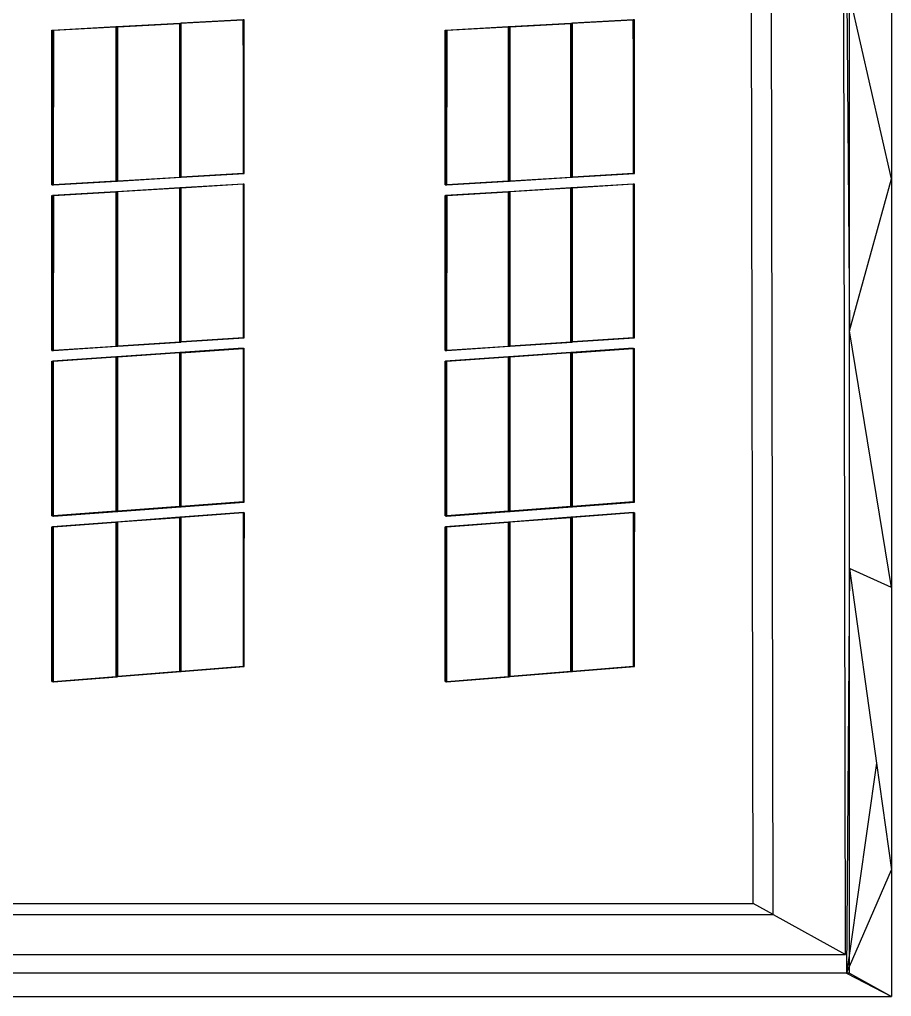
# Model space of a CAD drawing. Header units: inches. Extents: x -3457 to 3579, y -2730 to 2631.
# Drawn here: x 2360 to 2996, y -1663 to -951 of the extents above; entities that cross this region are included whole.
import ezdxf

# ---------------------------------------------------------------- set-up
doc = ezdxf.new("R2010")
doc.units = ezdxf.units.IN
doc.header["$MEASUREMENT"] = 0

msp = doc.modelspace()

# ---------------------------------------------------------------- linework, layer by layer
for p, q in [((2895.33, -1595.54), (2889.51, 1421.62)), ((2909.88, -1603.56), (2904.05, 1421.62)), ((2962.81, -1632.72), (2956.92, 1421.62)), ((2996.15, -810.99), (2996.17, -1066.95)), ((2963.47, -923), (2965.52, -1177.85)), ((2996.17, -1066.95), (2965.51, -931.98)), ((2965.52, -1177.85), (2965.51, -931.98)), ((2430.89, -955.82), (2476.92, -953.33)), ((2431.71, -955.98), (2476.92, -953.53)), ((2476.92, -953.33), (2477, -953.33)), ((2476.92, -953.53), (2476.92, -953.33)), ((2476.92, -953.33), (2477, -953.34)), ((2476.92, -953.53), (2477, -953.52)), ((2476.92, -1065.61), (2476.92, -953.53)), ((2477, -953.33), (2477.24, -953.31)), ((2477, -953.33), (2477.24, -953.37)), ((2477, -953.33), (2477, -953.34)), ((2477, -953.34), (2477.24, -953.39)), ((2477, -953.34), (2477, -953.52)), ((2477, -953.52), (2477.24, -953.51)), ((2477, -953.52), (2477, -1065.6)), ((2477.24, -953.31), (2523.11, -950.83)), ((2477.24, -953.31), (2478.07, -953.47)), ((2477.24, -953.31), (2477.24, -953.37)), ((2477.24, -953.37), (2477.83, -953.48)), ((2477.24, -953.37), (2477.24, -953.39)), ((2477.24, -953.39), (2477.75, -953.48)), ((2477.24, -953.39), (2477.24, -953.51)), ((2477.24, -953.51), (2477.75, -953.48)), ((2477.24, -953.51), (2477.24, -1065.59)), ((2477.83, -953.48), (2477.75, -953.48)), ((2477.75, -1065.56), (2477.75, -953.48)), ((2478.07, -953.47), (2477.83, -953.48)), ((2477.83, -1065.78), (2477.83, -953.48)), ((2523.11, -951.03), (2478.07, -953.47)), ((2478.07, -1065.54), (2478.07, -953.47)), ((2523.11, -950.83), (2523.94, -950.98)), ((2523.11, -950.83), (2523.11, -951.03)), ((2523.94, -950.98), (2523.11, -951.03)), ((2523.11, -951.03), (2523.11, -1062.82)), ((2523.94, -1062.99), (2523.11, -951.03)), ((2523.94, -1062.99), (2523.94, -950.98)), ((2717.08, -955.82), (2762.36, -953.33)), ((2717.94, -955.98), (2762.36, -953.53)), ((2762.36, -953.33), (2762.44, -953.33)), ((2762.36, -953.53), (2762.36, -953.33)), ((2762.36, -953.33), (2762.44, -953.34)), ((2762.36, -1065.61), (2762.36, -953.53)), ((2762.36, -953.53), (2762.44, -953.53)), ((2762.44, -953.33), (2762.68, -953.31)), ((2762.44, -953.33), (2762.68, -953.37)), ((2762.44, -953.33), (2762.44, -953.34)), ((2762.44, -953.34), (2762.68, -953.38)), ((2762.44, -953.34), (2762.44, -953.53)), ((2762.44, -953.53), (2762.68, -953.51)), ((2762.44, -953.53), (2762.44, -1065.6)), ((2762.68, -953.31), (2807.8, -950.83)), ((2762.68, -953.31), (2763.55, -953.47)), ((2762.68, -953.31), (2762.68, -953.37)), ((2762.68, -953.37), (2763.31, -953.48)), ((2762.68, -953.37), (2762.68, -953.38)), ((2762.68, -953.38), (2763.23, -953.48)), ((2762.68, -953.38), (2762.68, -953.51)), ((2762.68, -953.51), (2763.23, -953.48)), ((2762.68, -953.51), (2762.68, -1065.59)), ((2763.31, -953.48), (2763.23, -953.48)), ((2763.23, -1065.56), (2763.23, -953.48)), ((2763.55, -953.47), (2763.31, -953.48)), ((2763.31, -1065.78), (2763.31, -953.48)), ((2807.8, -951.03), (2763.55, -953.47)), ((2763.55, -1065.54), (2763.55, -953.47)), ((2807.8, -950.83), (2808.68, -950.98)), ((2807.8, -950.83), (2807.8, -951.03)), ((2808.68, -950.98), (2807.8, -951.03)), ((2807.8, -951.03), (2807.8, -1062.82)), ((2808.68, -1062.99), (2807.8, -951.03)), ((2808.68, -1062.99), (2808.68, -950.98)), ((2383.65, -1071.25), (2383.65, -958.38)), ((2383.65, -958.38), (2383.97, -958.44)), ((2383.65, -1071.25), (2383.97, -958.44)), ((2383.97, -958.36), (2430.32, -955.85)), ((2383.97, -958.36), (2384.78, -958.51)), ((2383.97, -958.36), (2383.97, -958.44)), ((2383.97, -958.44), (2384.46, -958.53)), ((2383.97, -958.44), (2383.97, -1071.23)), ((2384.46, -958.53), (2384.78, -958.51)), ((2384.78, -958.51), (2384.46, -1071.2)), ((2384.46, -1071.2), (2384.46, -958.53)), ((2384.78, -958.51), (2430.32, -956.05)), ((2384.78, -1071.18), (2384.78, -958.51)), ((2430.32, -955.85), (2430.57, -955.84)), ((2430.32, -955.85), (2430.32, -956.05)), ((2430.32, -955.85), (2430.57, -955.9)), ((2430.32, -956.05), (2430.57, -956.04)), ((2430.32, -956.05), (2430.32, -1068.43)), ((2430.57, -955.84), (2430.89, -955.82)), ((2430.57, -955.9), (2430.57, -955.84)), ((2430.57, -955.84), (2430.89, -955.9)), ((2430.57, -956.04), (2430.57, -955.9)), ((2430.57, -955.9), (2430.89, -955.96)), ((2430.57, -956.04), (2430.89, -956.02)), ((2430.57, -1068.41), (2430.57, -956.04)), ((2430.89, -955.82), (2431.71, -955.98)), ((2430.89, -955.82), (2430.89, -955.9)), ((2430.89, -955.9), (2431.39, -955.99)), ((2430.89, -955.9), (2430.89, -955.96)), ((2430.89, -955.96), (2430.89, -956.02)), ((2430.89, -955.96), (2431.14, -956.01)), ((2430.89, -956.02), (2431.14, -956.01)), ((2430.89, -956.02), (2430.89, -1068.39)), ((2431.14, -956.01), (2431.39, -955.99)), ((2431.39, -1005.23), (2431.14, -956.01)), ((2431.14, -1068.38), (2431.14, -956.01)), ((2431.39, -955.99), (2431.71, -955.98)), ((2431.39, -1005.23), (2431.39, -955.99)), ((2431.71, -955.98), (2431.71, -955.98)), ((2431.71, -1068.34), (2431.71, -955.98)), ((2670.6, -1071.25), (2670.6, -958.38)), ((2670.6, -958.38), (2670.91, -958.43)), ((2670.6, -1071.25), (2670.91, -958.43)), ((2670.91, -958.36), (2716.52, -955.85)), ((2670.91, -958.36), (2671.78, -958.51)), ((2670.91, -958.36), (2670.91, -958.43)), ((2670.91, -958.43), (2671.46, -958.53)), ((2670.91, -958.43), (2670.91, -1071.23)), ((2671.46, -958.53), (2671.78, -958.51)), ((2671.78, -958.51), (2671.46, -1071.2)), ((2671.46, -1071.2), (2671.46, -958.53)), ((2671.78, -958.51), (2716.52, -956.05)), ((2671.78, -1071.18), (2671.78, -958.51)), ((2716.52, -955.85), (2716.76, -955.84)), ((2716.52, -955.85), (2716.52, -956.05)), ((2716.52, -955.85), (2716.76, -955.9)), ((2716.52, -956.05), (2716.76, -956.04)), ((2716.52, -956.05), (2716.52, -1068.43)), ((2716.76, -955.84), (2717.08, -955.82)), ((2716.76, -955.9), (2716.76, -955.84)), ((2716.76, -955.84), (2717.08, -955.89)), ((2716.76, -956.04), (2716.76, -955.9)), ((2716.76, -955.9), (2717.08, -955.95)), ((2716.76, -956.04), (2717.08, -956.02)), ((2716.76, -1068.41), (2716.76, -956.04)), ((2717.08, -955.82), (2717.94, -955.98)), ((2717.08, -955.82), (2717.08, -955.89)), ((2717.08, -955.89), (2717.63, -955.99)), ((2717.08, -955.89), (2717.08, -955.95)), ((2717.08, -955.95), (2717.38, -956.01)), ((2717.08, -955.95), (2717.08, -956.02)), ((2717.08, -956.02), (2717.38, -956.01)), ((2717.08, -956.02), (2717.08, -1068.39)), ((2717.38, -956.01), (2717.63, -955.99)), ((2717.63, -1005.23), (2717.38, -956.01)), ((2717.38, -1068.37), (2717.38, -956.01)), ((2717.63, -955.99), (2717.94, -955.98)), ((2717.63, -1005.23), (2717.63, -955.99)), ((2717.94, -955.98), (2717.94, -955.98)), ((2717.94, -1068.34), (2717.94, -955.98)), ((2431.71, -1068.34), (2431.39, -1005.23)), ((2431.39, -1068.58), (2431.39, -1005.23)), ((2717.94, -1068.34), (2717.63, -1005.23)), ((2717.63, -1068.58), (2717.63, -1005.23)), ((2384.78, -1071.18), (2430.32, -1068.43)), ((2384.78, -1071.4), (2431.14, -1068.6)), ((2430.32, -1068.43), (2431.14, -1068.6)), ((2430.57, -1068.41), (2430.89, -1068.39)), ((2431.39, -1068.58), (2430.57, -1068.41)), ((2430.89, -1068.39), (2431.14, -1068.38)), ((2430.89, -1068.39), (2431.14, -1068.45)), ((2431.14, -1068.38), (2431.71, -1068.34)), ((2431.14, -1068.45), (2431.14, -1068.38)), ((2431.14, -1068.45), (2431.71, -1068.57)), ((2431.14, -1068.6), (2431.14, -1068.45)), ((2431.65, -1068.57), (2431.71, -1068.57)), ((2431.71, -1068.34), (2476.92, -1065.61)), ((2431.71, -1068.57), (2477.75, -1065.78)), ((2431.71, -1068.57), (2431.71, -1068.34)), ((2476.92, -1065.61), (2477, -1065.6)), ((2477.75, -1065.78), (2476.92, -1065.61)), ((2477, -1065.6), (2477.24, -1065.59)), ((2477, -1065.6), (2477.75, -1065.76)), ((2477.24, -1065.59), (2477.75, -1065.56)), ((2477.24, -1065.59), (2477.75, -1065.7)), ((2477.75, -1065.56), (2478.07, -1065.54)), ((2477.75, -1065.7), (2477.75, -1065.56)), ((2477.75, -1065.7), (2478.07, -1065.76)), ((2477.75, -1065.76), (2477.75, -1065.7)), ((2477.75, -1065.78), (2477.75, -1065.76)), ((2477.75, -1065.76), (2477.83, -1065.78)), ((2477.75, -1065.78), (2477.83, -1065.78)), ((2478.01, -1065.76), (2478.07, -1065.76)), ((2478.07, -1065.54), (2523.11, -1062.82)), ((2478.07, -1065.76), (2523.94, -1062.99)), ((2478.07, -1065.76), (2478.07, -1065.54)), ((2523.11, -1062.82), (2523.94, -1062.99)), ((2671.78, -1071.18), (2716.52, -1068.43)), ((2671.78, -1071.4), (2717.38, -1068.6)), ((2716.52, -1068.43), (2717.38, -1068.6)), ((2716.76, -1068.41), (2717.08, -1068.39)), ((2717.63, -1068.58), (2716.76, -1068.41)), ((2717.08, -1068.39), (2717.38, -1068.37)), ((2717.08, -1068.39), (2717.38, -1068.45)), ((2717.38, -1068.37), (2717.94, -1068.34)), ((2717.38, -1068.45), (2717.38, -1068.37)), ((2717.38, -1068.6), (2717.38, -1068.45)), ((2717.38, -1068.45), (2717.94, -1068.57)), ((2717.89, -1068.57), (2717.94, -1068.57)), ((2717.94, -1068.34), (2762.36, -1065.61)), ((2717.94, -1068.57), (2763.23, -1065.78)), ((2717.94, -1068.57), (2717.94, -1068.34)), ((2762.36, -1065.61), (2762.44, -1065.6)), ((2763.23, -1065.78), (2762.36, -1065.61)), ((2762.44, -1065.6), (2762.68, -1065.59)), ((2762.44, -1065.6), (2763.23, -1065.76)), ((2762.68, -1065.59), (2763.23, -1065.56)), ((2762.68, -1065.59), (2763.23, -1065.7)), ((2763.23, -1065.56), (2763.55, -1065.54)), ((2763.23, -1065.7), (2763.23, -1065.56)), ((2763.23, -1065.7), (2763.55, -1065.76)), ((2763.23, -1065.76), (2763.23, -1065.7)), ((2763.23, -1065.76), (2763.31, -1065.78)), ((2763.23, -1065.78), (2763.23, -1065.76)), ((2763.23, -1065.78), (2763.31, -1065.78)), ((2763.49, -1065.76), (2763.55, -1065.76)), ((2763.55, -1065.54), (2807.8, -1062.82)), ((2763.55, -1065.76), (2808.68, -1062.99)), ((2763.55, -1065.76), (2763.55, -1065.54)), ((2807.8, -1062.82), (2808.68, -1062.99)), ((2965.52, -1177.85), (2996.17, -1066.95)), ((2996.17, -1066.95), (2996.21, -1365.2)), ((2383.65, -1071.25), (2383.97, -1071.23)), ((2384.46, -1071.42), (2383.65, -1071.25)), ((2383.97, -1071.23), (2384.46, -1071.2)), ((2383.97, -1071.23), (2384.46, -1071.34)), ((2384.46, -1071.2), (2384.78, -1071.18)), ((2384.46, -1071.34), (2384.46, -1071.2)), ((2384.46, -1071.42), (2384.46, -1071.34)), ((2384.46, -1071.34), (2384.78, -1071.4)), ((2384.46, -1071.42), (2384.72, -1071.41)), ((2384.72, -1071.41), (2384.78, -1071.4)), ((2384.78, -1071.4), (2384.78, -1071.18)), ((2476.92, -1073.51), (2430.89, -1076.32)), ((2476.92, -1073.74), (2431.71, -1076.49)), ((2477, -1073.51), (2476.92, -1073.51)), ((2476.92, -1073.74), (2476.92, -1073.51)), ((2476.92, -1073.51), (2477, -1073.53)), ((2477, -1073.73), (2476.92, -1073.74)), ((2476.92, -1185.79), (2476.92, -1073.74)), ((2477, -1073.51), (2477, -1073.53)), ((2477, -1073.51), (2477.83, -1073.68)), ((2477, -1073.53), (2477.24, -1073.58)), ((2477, -1073.53), (2477, -1073.73)), ((2477.24, -1073.72), (2477, -1073.73)), ((2477, -1073.73), (2477, -1185.79)), ((2523.11, -1070.7), (2477.24, -1073.5)), ((2477.24, -1073.5), (2477.24, -1073.58)), ((2477.24, -1073.5), (2478.07, -1073.67)), ((2477.24, -1073.58), (2477.24, -1073.72)), ((2477.24, -1073.58), (2477.75, -1073.69)), ((2477.75, -1073.69), (2477.24, -1073.72)), ((2477.24, -1073.72), (2477.24, -1185.77)), ((2477.83, -1073.68), (2477.75, -1073.69)), ((2477.75, -1185.74), (2477.75, -1073.69)), ((2478.07, -1073.67), (2477.83, -1073.68)), ((2477.83, -1185.98), (2477.83, -1073.68)), ((2523.11, -1070.92), (2478.07, -1073.67)), ((2478.07, -1185.72), (2478.07, -1073.67)), ((2523.11, -1070.7), (2523.94, -1070.87)), ((2523.11, -1070.7), (2523.11, -1070.92)), ((2523.94, -1070.87), (2523.11, -1070.92)), ((2523.11, -1070.92), (2523.11, -1182.69)), ((2523.94, -1182.88), (2523.94, -1070.87)), ((2670.6, -1071.25), (2670.91, -1071.23)), ((2671.46, -1071.42), (2670.6, -1071.25)), ((2670.91, -1071.23), (2671.46, -1071.2)), ((2670.91, -1071.23), (2671.46, -1071.34)), ((2671.46, -1071.2), (2671.78, -1071.18)), ((2671.46, -1071.34), (2671.46, -1071.2)), ((2671.46, -1071.42), (2671.46, -1071.34)), ((2671.46, -1071.34), (2671.78, -1071.4)), ((2671.46, -1071.42), (2671.72, -1071.41)), ((2671.72, -1071.41), (2671.78, -1071.4)), ((2671.78, -1071.4), (2671.78, -1071.18)), ((2762.36, -1073.51), (2717.07, -1076.32)), ((2762.36, -1073.74), (2717.94, -1076.49)), ((2762.44, -1073.51), (2762.36, -1073.51)), ((2762.36, -1073.74), (2762.36, -1073.51)), ((2762.36, -1073.51), (2762.44, -1073.53)), ((2762.36, -1185.79), (2762.36, -1073.74)), ((2762.44, -1073.74), (2762.36, -1073.74)), ((2762.44, -1073.51), (2762.44, -1073.53)), ((2762.44, -1073.51), (2763.31, -1073.68)), ((2762.44, -1073.53), (2762.44, -1073.74)), ((2762.44, -1073.53), (2762.67, -1073.58)), ((2762.67, -1073.72), (2762.44, -1073.74)), ((2762.44, -1073.74), (2762.44, -1185.79)), ((2807.8, -1070.7), (2762.67, -1073.5)), ((2762.67, -1073.5), (2762.67, -1073.58)), ((2762.67, -1073.5), (2763.55, -1073.67)), ((2762.67, -1073.58), (2762.67, -1073.72)), ((2762.67, -1073.58), (2763.23, -1073.69)), ((2763.23, -1073.69), (2762.67, -1073.72)), ((2762.67, -1073.72), (2762.67, -1185.77)), ((2763.31, -1073.68), (2763.23, -1073.69)), ((2763.23, -1185.73), (2763.23, -1073.69)), ((2763.55, -1073.67), (2763.31, -1073.68)), ((2763.31, -1185.98), (2763.31, -1073.68)), ((2807.8, -1070.93), (2763.55, -1073.67)), ((2763.55, -1185.71), (2763.55, -1073.67)), ((2807.8, -1070.7), (2808.68, -1070.87)), ((2807.8, -1070.7), (2807.8, -1070.93)), ((2808.68, -1070.87), (2807.8, -1070.93)), ((2807.8, -1070.93), (2807.8, -1182.69)), ((2808.68, -1182.88), (2808.68, -1070.87)), ((2383.64, -1192.07), (2383.97, -1079.18)), ((2383.64, -1192.07), (2383.64, -1079.2)), ((2383.64, -1079.2), (2384.46, -1079.37)), ((2430.32, -1076.35), (2383.97, -1079.18)), ((2383.97, -1079.18), (2383.97, -1192.05)), ((2383.97, -1079.18), (2384.78, -1079.35)), ((2384.78, -1079.35), (2384.46, -1079.37)), ((2384.78, -1079.35), (2384.46, -1192.02)), ((2384.46, -1192.02), (2384.46, -1079.37)), ((2430.32, -1076.58), (2384.78, -1079.35)), ((2384.78, -1191.99), (2384.78, -1079.35)), ((2430.32, -1076.35), (2430.32, -1076.58)), ((2430.32, -1076.35), (2431.14, -1076.53)), ((2430.89, -1076.54), (2430.32, -1076.58)), ((2430.32, -1076.58), (2430.32, -1188.93)), ((2430.57, -1076.34), (2431.39, -1076.51)), ((2430.57, -1188.91), (2430.57, -1076.34)), ((2430.89, -1076.32), (2431.71, -1076.49)), ((2430.89, -1076.32), (2430.89, -1076.54)), ((2431.14, -1076.53), (2430.89, -1076.54)), ((2430.89, -1076.54), (2430.89, -1188.89)), ((2431.14, -1188.87), (2431.14, -1076.53)), ((2431.71, -1076.49), (2431.39, -1076.51)), ((2431.39, -1189.1), (2431.39, -1076.51)), ((2431.71, -1188.84), (2431.71, -1076.49)), ((2670.59, -1192.07), (2670.91, -1079.18)), ((2670.59, -1192.07), (2670.59, -1079.2)), ((2670.59, -1079.2), (2671.46, -1079.37)), ((2716.51, -1076.35), (2670.91, -1079.18)), ((2670.91, -1079.18), (2671.77, -1079.35)), ((2670.91, -1079.18), (2670.91, -1192.05)), ((2671.77, -1079.35), (2671.46, -1079.37)), ((2671.77, -1079.35), (2671.46, -1192.01)), ((2671.46, -1192.01), (2671.46, -1079.37)), ((2716.51, -1076.58), (2671.77, -1079.35)), ((2671.77, -1191.99), (2671.77, -1079.35)), ((2716.51, -1076.35), (2716.51, -1076.58)), ((2716.51, -1076.35), (2717.38, -1076.53)), ((2717.07, -1076.55), (2716.51, -1076.58)), ((2716.51, -1076.58), (2716.51, -1188.93)), ((2716.76, -1076.34), (2717.63, -1076.51)), ((2716.76, -1188.91), (2716.76, -1076.34)), ((2717.07, -1076.32), (2717.94, -1076.49)), ((2717.07, -1076.32), (2717.07, -1076.55)), ((2717.38, -1076.53), (2717.07, -1076.55)), ((2717.07, -1076.55), (2717.07, -1188.89)), ((2717.38, -1188.87), (2717.38, -1076.53)), ((2717.94, -1076.49), (2717.63, -1076.51)), ((2717.63, -1189.1), (2717.63, -1076.51)), ((2717.94, -1188.83), (2717.94, -1076.49)), ((2478.07, -1185.72), (2523.11, -1182.69)), ((2478.07, -1185.96), (2523.94, -1182.88)), ((2523.11, -1182.69), (2523.94, -1182.88)), ((2763.55, -1185.71), (2807.8, -1182.69)), ((2763.55, -1185.96), (2808.68, -1182.88)), ((2807.8, -1182.69), (2808.68, -1182.88)), ((2996.21, -1365.2), (2965.52, -1177.85)), ((2965.53, -1351.22), (2965.52, -1177.85)), ((2384.78, -1191.99), (2430.32, -1188.93)), ((2384.78, -1192.24), (2431.14, -1189.12)), ((2430.32, -1188.93), (2430.57, -1188.91)), ((2430.32, -1188.93), (2431.14, -1189.12)), ((2430.57, -1188.91), (2430.89, -1188.89)), ((2431.39, -1189.1), (2430.57, -1188.91)), ((2430.89, -1188.89), (2431.14, -1188.87)), ((2430.89, -1188.89), (2431.14, -1188.95)), ((2431.14, -1188.87), (2431.71, -1188.84)), ((2431.14, -1188.95), (2431.14, -1188.87)), ((2431.14, -1188.95), (2431.71, -1189.08)), ((2431.14, -1189.12), (2431.14, -1188.95)), ((2431.65, -1189.09), (2431.71, -1189.08)), ((2431.71, -1188.84), (2476.92, -1185.79)), ((2431.71, -1189.08), (2477.75, -1185.98)), ((2431.71, -1189.08), (2431.71, -1188.84)), ((2477.75, -1185.98), (2476.92, -1185.79)), ((2476.92, -1185.79), (2477, -1185.79)), ((2477, -1185.79), (2477.24, -1185.77)), ((2477, -1185.79), (2477.75, -1185.96)), ((2477.24, -1185.77), (2477.75, -1185.74)), ((2477.24, -1185.77), (2477.75, -1185.89)), ((2477.75, -1185.74), (2478.07, -1185.72)), ((2477.75, -1185.89), (2477.75, -1185.74)), ((2477.75, -1185.89), (2478.07, -1185.96)), ((2477.75, -1185.96), (2477.75, -1185.89)), ((2477.75, -1185.96), (2477.83, -1185.98)), ((2477.75, -1185.98), (2477.75, -1185.96)), ((2477.75, -1185.98), (2477.83, -1185.98)), ((2478.01, -1185.97), (2478.07, -1185.96)), ((2478.07, -1185.96), (2478.07, -1185.72)), ((2671.77, -1191.99), (2716.51, -1188.93)), ((2671.77, -1192.24), (2717.38, -1189.12)), ((2716.51, -1188.93), (2716.76, -1188.91)), ((2716.51, -1188.93), (2717.38, -1189.12)), ((2716.76, -1188.91), (2717.07, -1188.89)), ((2717.63, -1189.1), (2716.76, -1188.91)), ((2717.07, -1188.89), (2717.38, -1188.87)), ((2717.07, -1188.89), (2717.38, -1188.96)), ((2717.38, -1188.87), (2717.94, -1188.83)), ((2717.38, -1188.96), (2717.38, -1188.87)), ((2717.38, -1188.96), (2717.94, -1189.08)), ((2717.38, -1189.12), (2717.38, -1188.96)), ((2717.88, -1189.09), (2717.94, -1189.08)), ((2717.94, -1188.83), (2762.36, -1185.79)), ((2717.94, -1189.08), (2763.23, -1185.98)), ((2717.94, -1189.08), (2717.94, -1188.83)), ((2763.23, -1185.98), (2762.36, -1185.79)), ((2762.36, -1185.79), (2762.44, -1185.79)), ((2762.44, -1185.79), (2762.67, -1185.77)), ((2762.44, -1185.79), (2763.23, -1185.96)), ((2762.67, -1185.77), (2763.23, -1185.73)), ((2762.67, -1185.77), (2763.23, -1185.89)), ((2763.23, -1185.73), (2763.55, -1185.71)), ((2763.23, -1185.89), (2763.23, -1185.73)), ((2763.23, -1185.89), (2763.55, -1185.96)), ((2763.23, -1185.96), (2763.23, -1185.89)), ((2763.23, -1185.96), (2763.31, -1185.98)), ((2763.23, -1185.98), (2763.23, -1185.96)), ((2763.23, -1185.98), (2763.31, -1185.98)), ((2763.49, -1185.97), (2763.55, -1185.96)), ((2763.55, -1185.96), (2763.55, -1185.71)), ((2383.64, -1192.07), (2383.97, -1192.05)), ((2384.46, -1192.26), (2383.64, -1192.07)), ((2430.32, -1196.86), (2383.96, -1200)), ((2383.97, -1192.05), (2384.46, -1192.02)), ((2383.97, -1192.05), (2384.46, -1192.17)), ((2384.46, -1192.02), (2384.78, -1191.99)), ((2384.46, -1192.17), (2384.46, -1192.02)), ((2384.46, -1192.17), (2384.78, -1192.24)), ((2384.46, -1192.26), (2384.46, -1192.17)), ((2384.72, -1192.25), (2384.46, -1192.26)), ((2384.78, -1192.24), (2384.72, -1192.25)), ((2384.78, -1192.24), (2384.78, -1191.99)), ((2430.32, -1197.11), (2384.78, -1200.19)), ((2430.32, -1196.86), (2430.32, -1197.11)), ((2430.32, -1196.86), (2431.14, -1197.05)), ((2430.89, -1197.07), (2430.32, -1197.11)), ((2430.32, -1197.11), (2430.32, -1309.43)), ((2430.57, -1196.84), (2431.39, -1197.03)), ((2430.57, -1309.41), (2430.57, -1196.84)), ((2476.92, -1193.7), (2430.89, -1196.82)), ((2430.89, -1196.82), (2431.71, -1197.01)), ((2430.89, -1196.82), (2430.89, -1197.07)), ((2431.14, -1197.05), (2430.89, -1197.07)), ((2430.89, -1197.07), (2430.89, -1309.39)), ((2431.14, -1309.37), (2431.14, -1197.05)), ((2431.71, -1197.01), (2431.39, -1197.03)), ((2431.39, -1309.35), (2431.39, -1197.03)), ((2476.92, -1193.95), (2431.71, -1197.01)), ((2431.71, -1309.33), (2431.71, -1197.01)), ((2477, -1193.69), (2476.92, -1193.7)), ((2476.92, -1193.95), (2476.92, -1193.7)), ((2476.92, -1193.7), (2477, -1193.72)), ((2477, -1193.94), (2476.92, -1193.95)), ((2476.92, -1305.98), (2476.92, -1193.95)), ((2477, -1193.69), (2477, -1193.72)), ((2477, -1193.69), (2477.24, -1193.75)), ((2477, -1193.72), (2477.24, -1193.77)), ((2477, -1193.72), (2477, -1193.94)), ((2477.24, -1193.93), (2477, -1193.94)), ((2477, -1193.94), (2477, -1305.97)), ((2523.11, -1190.57), (2477.24, -1193.68)), ((2477.24, -1193.68), (2478.07, -1193.87)), ((2477.24, -1193.68), (2477.24, -1193.75)), ((2477.24, -1193.75), (2477.82, -1193.89)), ((2477.24, -1193.75), (2477.24, -1193.77)), ((2477.24, -1193.77), (2477.24, -1193.93)), ((2477.24, -1193.77), (2477.75, -1193.89)), ((2477.75, -1193.89), (2477.24, -1193.93)), ((2477.24, -1193.93), (2477.24, -1305.95)), ((2477.75, -1193.89), (2477.82, -1193.89)), ((2477.75, -1305.92), (2477.75, -1193.89)), ((2477.82, -1193.89), (2478.07, -1193.87)), ((2477.82, -1305.91), (2477.82, -1193.89)), ((2478.07, -1193.87), (2523.11, -1190.82)), ((2478.07, -1305.89), (2478.07, -1193.87)), ((2523.11, -1190.57), (2523.94, -1190.76)), ((2523.11, -1190.57), (2523.11, -1190.82)), ((2523.11, -1190.82), (2523.94, -1190.76)), ((2523.11, -1190.82), (2523.11, -1302.55)), ((2523.94, -1302.76), (2523.94, -1190.76)), ((2670.59, -1192.07), (2670.91, -1192.05)), ((2671.46, -1192.26), (2670.59, -1192.07)), ((2670.91, -1192.05), (2671.46, -1192.01)), ((2670.91, -1192.05), (2671.46, -1192.17)), ((2716.51, -1196.86), (2670.91, -1200)), ((2671.46, -1192.01), (2671.77, -1191.99)), ((2671.46, -1192.17), (2671.46, -1192.01)), ((2671.46, -1192.17), (2671.77, -1192.24)), ((2671.46, -1192.26), (2671.46, -1192.17)), ((2671.71, -1192.25), (2671.46, -1192.26)), ((2671.77, -1192.24), (2671.71, -1192.25)), ((2671.77, -1192.24), (2671.77, -1191.99)), ((2716.51, -1197.11), (2671.77, -1200.19)), ((2716.51, -1196.86), (2716.51, -1197.11)), ((2716.51, -1196.86), (2717.38, -1197.05)), ((2717.07, -1197.07), (2716.51, -1197.11)), ((2716.51, -1197.11), (2716.51, -1309.43)), ((2716.76, -1196.84), (2717.62, -1197.03)), ((2716.76, -1309.41), (2716.76, -1196.84)), ((2762.36, -1193.7), (2717.07, -1196.82)), ((2717.07, -1196.82), (2717.94, -1197.01)), ((2717.07, -1196.82), (2717.07, -1197.07)), ((2717.38, -1197.05), (2717.07, -1197.07)), ((2717.07, -1197.07), (2717.07, -1309.39)), ((2717.38, -1309.37), (2717.38, -1197.05)), ((2717.94, -1197.01), (2717.62, -1197.03)), ((2717.62, -1309.35), (2717.62, -1197.03)), ((2762.36, -1193.95), (2717.94, -1197.01)), ((2717.94, -1309.33), (2717.94, -1197.01)), ((2762.43, -1193.69), (2762.36, -1193.7)), ((2762.36, -1193.7), (2762.43, -1193.72)), ((2762.36, -1193.95), (2762.36, -1193.7)), ((2762.36, -1305.98), (2762.36, -1193.95)), ((2762.43, -1193.95), (2762.36, -1193.95)), ((2762.43, -1193.69), (2762.43, -1193.72)), ((2762.43, -1193.69), (2762.67, -1193.75)), ((2762.43, -1193.72), (2762.67, -1193.77)), ((2762.43, -1193.72), (2762.43, -1193.95)), ((2762.67, -1193.93), (2762.43, -1193.95)), ((2762.43, -1193.95), (2762.43, -1305.97)), ((2807.8, -1190.57), (2762.67, -1193.68)), ((2762.67, -1193.68), (2763.54, -1193.87)), ((2762.67, -1193.68), (2762.67, -1193.75)), ((2762.67, -1193.75), (2763.31, -1193.89)), ((2762.67, -1193.75), (2762.67, -1193.77)), ((2762.67, -1193.77), (2763.23, -1193.89)), ((2762.67, -1193.77), (2762.67, -1193.93)), ((2763.23, -1193.89), (2762.67, -1193.93)), ((2762.67, -1193.93), (2762.67, -1305.95)), ((2763.23, -1193.89), (2763.31, -1193.89)), ((2763.23, -1305.91), (2763.23, -1193.89)), ((2763.31, -1193.89), (2763.54, -1193.87)), ((2763.31, -1305.91), (2763.31, -1193.89)), ((2763.54, -1193.87), (2807.8, -1190.82)), ((2763.54, -1305.89), (2763.54, -1193.87)), ((2807.8, -1190.57), (2808.67, -1190.76)), ((2807.8, -1190.57), (2807.8, -1190.82)), ((2807.8, -1190.82), (2808.67, -1190.76)), ((2807.8, -1190.82), (2807.8, -1302.55)), ((2808.67, -1302.76), (2808.67, -1190.76)), ((2383.64, -1200.02), (2384.46, -1200.21)), ((2383.64, -1312.89), (2383.64, -1200.02)), ((2383.96, -1200), (2384.78, -1200.19)), ((2383.96, -1200), (2383.96, -1312.87)), ((2384.78, -1200.19), (2384.46, -1200.21)), ((2384.46, -1312.83), (2384.78, -1200.19)), ((2384.46, -1312.83), (2384.46, -1200.21)), ((2384.78, -1312.81), (2384.78, -1200.19)), ((2670.59, -1200.02), (2671.45, -1200.21)), ((2670.59, -1312.89), (2670.59, -1200.02)), ((2670.91, -1200), (2671.77, -1200.19)), ((2670.91, -1200), (2670.91, -1312.87)), ((2671.77, -1200.19), (2671.45, -1200.21)), ((2671.46, -1312.83), (2671.45, -1200.21)), ((2671.46, -1312.83), (2671.77, -1200.19)), ((2671.77, -1312.8), (2671.77, -1200.19)), ((2523.11, -1302.55), (2478.07, -1305.89)), ((2478.07, -1306.16), (2523.94, -1302.76)), ((2523.11, -1302.55), (2523.94, -1302.76)), ((2807.8, -1302.55), (2763.54, -1305.89)), ((2763.54, -1306.16), (2808.67, -1302.76)), ((2807.8, -1302.55), (2808.67, -1302.76)), ((2430.32, -1309.43), (2384.78, -1312.81)), ((2384.78, -1313.08), (2431.14, -1309.64)), ((2430.57, -1309.41), (2430.32, -1309.43)), ((2430.32, -1309.43), (2431.14, -1309.64)), ((2430.89, -1309.39), (2430.57, -1309.41)), ((2431.14, -1309.56), (2430.57, -1309.41)), ((2431.14, -1309.37), (2430.89, -1309.39)), ((2430.89, -1309.39), (2431.14, -1309.46)), ((2431.39, -1309.35), (2431.14, -1309.37)), ((2431.14, -1309.46), (2431.14, -1309.37)), ((2431.14, -1309.46), (2431.39, -1309.52)), ((2431.14, -1309.56), (2431.14, -1309.46)), ((2431.39, -1309.62), (2431.14, -1309.56)), ((2431.14, -1309.64), (2431.14, -1309.56)), ((2431.14, -1309.64), (2431.39, -1309.62)), ((2431.71, -1309.33), (2431.39, -1309.35)), ((2431.39, -1309.52), (2431.39, -1309.35)), ((2431.39, -1309.62), (2431.39, -1309.52)), ((2431.39, -1309.52), (2431.71, -1309.6)), ((2431.39, -1309.62), (2431.65, -1309.61)), ((2431.65, -1309.61), (2431.71, -1309.6)), ((2476.92, -1305.98), (2431.71, -1309.33)), ((2431.71, -1309.6), (2477.75, -1306.19)), ((2431.71, -1309.6), (2431.71, -1309.33)), ((2477, -1305.97), (2476.92, -1305.98)), ((2477.75, -1306.19), (2476.92, -1305.98)), ((2477.24, -1305.95), (2477, -1305.97)), ((2477, -1305.97), (2477.75, -1306.16)), ((2477.75, -1305.92), (2477.24, -1305.95)), ((2477.24, -1305.95), (2477.75, -1306.08)), ((2523.1, -1310.44), (2477.24, -1313.86)), ((2477.82, -1305.91), (2477.75, -1305.92)), ((2477.75, -1306.08), (2477.75, -1305.92)), ((2477.75, -1306.16), (2477.75, -1306.08)), ((2477.75, -1306.08), (2477.82, -1306.1)), ((2477.75, -1306.19), (2477.75, -1306.16)), ((2477.75, -1306.16), (2477.82, -1306.18)), ((2477.75, -1306.19), (2477.82, -1306.18)), ((2478.07, -1305.89), (2477.82, -1305.91)), ((2477.82, -1306.1), (2477.82, -1305.91)), ((2477.82, -1306.18), (2477.82, -1306.1)), ((2477.82, -1306.1), (2478.07, -1306.16)), ((2477.82, -1306.18), (2478.07, -1306.16)), ((2523.1, -1310.71), (2478.06, -1314.07)), ((2478.07, -1306.16), (2478.07, -1305.89)), ((2523.1, -1310.44), (2523.94, -1310.65)), ((2523.1, -1310.44), (2523.1, -1310.71)), ((2523.94, -1310.65), (2523.1, -1422.42)), ((2523.94, -1310.65), (2523.1, -1310.71)), ((2523.1, -1310.71), (2523.1, -1422.42)), ((2523.94, -1422.65), (2523.94, -1310.65)), ((2716.51, -1309.43), (2671.77, -1312.8)), ((2671.77, -1313.08), (2717.38, -1309.64)), ((2716.76, -1309.41), (2716.51, -1309.43)), ((2716.51, -1309.43), (2717.38, -1309.64)), ((2717.07, -1309.39), (2716.76, -1309.41)), ((2717.38, -1309.56), (2716.76, -1309.41)), ((2717.38, -1309.37), (2717.07, -1309.39)), ((2717.07, -1309.39), (2717.38, -1309.47)), ((2717.62, -1309.35), (2717.38, -1309.37)), ((2717.38, -1309.47), (2717.38, -1309.37)), ((2717.38, -1309.47), (2717.62, -1309.52)), ((2717.38, -1309.56), (2717.38, -1309.47)), ((2717.62, -1309.62), (2717.38, -1309.56)), ((2717.38, -1309.64), (2717.38, -1309.56)), ((2717.38, -1309.64), (2717.62, -1309.62)), ((2717.94, -1309.33), (2717.62, -1309.35)), ((2717.62, -1309.52), (2717.62, -1309.35)), ((2717.62, -1309.62), (2717.62, -1309.52)), ((2717.62, -1309.52), (2717.94, -1309.6)), ((2717.62, -1309.62), (2717.88, -1309.61)), ((2717.88, -1309.61), (2717.94, -1309.6)), ((2762.36, -1305.98), (2717.94, -1309.33)), ((2717.94, -1309.6), (2763.23, -1306.19)), ((2717.94, -1309.6), (2717.94, -1309.33)), ((2762.43, -1305.97), (2762.36, -1305.98)), ((2763.23, -1306.19), (2762.36, -1305.98)), ((2762.67, -1305.95), (2762.43, -1305.97)), ((2762.43, -1305.97), (2763.23, -1306.16)), ((2763.23, -1305.91), (2762.67, -1305.95)), ((2762.67, -1305.95), (2763.23, -1306.09)), ((2807.8, -1310.44), (2762.67, -1313.86)), ((2763.23, -1306.09), (2763.23, -1305.91)), ((2763.31, -1305.91), (2763.23, -1305.91)), ((2763.23, -1306.09), (2763.31, -1306.11)), ((2763.23, -1306.16), (2763.23, -1306.09)), ((2763.23, -1306.16), (2763.31, -1306.18)), ((2763.23, -1306.19), (2763.23, -1306.16)), ((2763.23, -1306.19), (2763.31, -1306.18)), ((2763.54, -1305.89), (2763.31, -1305.91)), ((2763.31, -1306.11), (2763.31, -1305.91)), ((2763.31, -1306.18), (2763.31, -1306.11)), ((2763.31, -1306.11), (2763.54, -1306.16)), ((2763.31, -1306.18), (2763.54, -1306.16)), ((2763.54, -1306.16), (2763.54, -1305.89)), ((2807.8, -1310.72), (2763.54, -1314.07)), ((2807.8, -1310.44), (2808.67, -1310.65)), ((2807.8, -1310.44), (2807.8, -1310.72)), ((2808.67, -1310.65), (2807.8, -1422.42)), ((2808.67, -1310.65), (2807.8, -1310.72)), ((2807.8, -1310.72), (2807.8, -1422.42)), ((2808.67, -1422.65), (2808.67, -1310.65)), ((2383.64, -1312.89), (2383.96, -1312.87)), ((2384.46, -1313.1), (2383.64, -1312.89)), ((2384.46, -1312.83), (2383.96, -1312.87)), ((2383.96, -1312.87), (2384.46, -1313)), ((2430.32, -1317.36), (2383.96, -1320.82)), ((2384.78, -1312.81), (2384.46, -1312.83)), ((2384.46, -1313), (2384.46, -1312.83)), ((2384.46, -1313.1), (2384.46, -1313)), ((2384.46, -1313), (2384.78, -1313.08)), ((2384.72, -1313.09), (2384.78, -1313.08)), ((2384.78, -1313.08), (2384.78, -1312.81)), ((2430.32, -1317.63), (2384.78, -1321.03)), ((2430.32, -1317.36), (2430.57, -1317.42)), ((2430.32, -1317.36), (2430.32, -1317.63)), ((2430.57, -1317.61), (2430.32, -1317.63)), ((2430.32, -1317.63), (2430.32, -1429.94)), ((2430.57, -1317.34), (2430.89, -1317.42)), ((2430.57, -1317.42), (2430.57, -1317.34)), ((2430.57, -1317.61), (2430.57, -1317.42)), ((2430.57, -1317.42), (2430.89, -1317.51)), ((2430.89, -1317.59), (2430.57, -1317.61)), ((2430.57, -1429.91), (2430.57, -1317.61)), ((2476.92, -1313.88), (2430.89, -1317.32)), ((2476.92, -1314.15), (2430.89, -1317.32)), ((2430.89, -1317.32), (2431.71, -1317.53)), ((2430.89, -1317.32), (2430.89, -1317.42)), ((2430.89, -1317.42), (2431.39, -1317.55)), ((2430.89, -1317.42), (2430.89, -1317.51)), ((2430.89, -1317.51), (2431.14, -1317.57)), ((2430.89, -1317.51), (2430.89, -1317.59)), ((2431.14, -1317.57), (2430.89, -1317.59)), ((2430.89, -1317.59), (2430.89, -1429.89)), ((2431.14, -1429.87), (2431.14, -1317.57)), ((2431.71, -1317.53), (2431.39, -1317.55)), ((2431.39, -1429.85), (2431.39, -1317.55)), ((2476.92, -1314.16), (2431.71, -1317.53)), ((2431.71, -1429.82), (2431.71, -1317.53)), ((2477, -1313.88), (2476.92, -1313.88)), ((2476.92, -1313.88), (2477, -1313.9)), ((2476.92, -1314.15), (2476.92, -1313.88)), ((2476.92, -1314.16), (2476.92, -1314.15)), ((2477, -1314.15), (2476.92, -1314.16)), ((2477, -1314.15), (2476.92, -1314.15)), ((2476.92, -1426.16), (2476.92, -1314.16)), ((2477, -1313.88), (2477, -1313.9)), ((2477, -1313.88), (2477.82, -1314.09)), ((2477, -1313.9), (2477.24, -1313.96)), ((2477, -1313.9), (2477, -1314.15)), ((2477.24, -1314.13), (2477, -1314.15)), ((2477.24, -1314.13), (2477, -1314.15)), ((2477, -1314.15), (2477, -1426.16)), ((2477, -1314.15), (2477, -1314.15)), ((2477.24, -1313.86), (2478.06, -1314.07)), ((2477.24, -1313.86), (2477.24, -1313.96)), ((2477.24, -1313.96), (2477.74, -1314.09)), ((2477.24, -1313.96), (2477.24, -1314.13)), ((2477.24, -1426.14), (2477.74, -1314.09)), ((2477.74, -1314.09), (2477.24, -1314.13)), ((2477.74, -1314.09), (2477.24, -1314.13)), ((2477.24, -1314.13), (2477.24, -1426.14)), ((2477.24, -1314.13), (2477.24, -1314.13)), ((2477.82, -1314.09), (2477.74, -1314.09)), ((2477.74, -1426.1), (2477.74, -1314.09)), ((2478.06, -1314.07), (2477.82, -1314.09)), ((2477.82, -1426.09), (2477.82, -1314.09)), ((2478.06, -1426.07), (2478.06, -1314.07)), ((2670.59, -1312.89), (2670.91, -1312.87)), ((2671.45, -1313.1), (2670.59, -1312.89)), ((2671.46, -1312.83), (2670.91, -1312.87)), ((2670.91, -1312.87), (2671.45, -1313)), ((2716.51, -1317.36), (2670.91, -1320.82)), ((2671.45, -1313), (2671.46, -1312.83)), ((2671.45, -1313.1), (2671.45, -1313)), ((2671.45, -1313), (2671.77, -1313.08)), ((2671.77, -1312.8), (2671.46, -1312.83)), ((2671.71, -1313.09), (2671.77, -1313.08)), ((2671.77, -1313.08), (2671.77, -1312.8)), ((2716.51, -1317.64), (2671.77, -1321.03)), ((2716.51, -1317.36), (2716.76, -1317.42)), ((2716.51, -1317.36), (2716.51, -1317.64)), ((2716.76, -1317.62), (2716.51, -1317.64)), ((2716.51, -1317.64), (2716.51, -1429.94)), ((2716.76, -1317.34), (2717.07, -1317.42)), ((2716.76, -1317.42), (2716.76, -1317.34)), ((2716.76, -1317.42), (2717.07, -1317.5)), ((2716.76, -1317.62), (2716.76, -1317.42)), ((2717.07, -1317.6), (2716.76, -1317.62)), ((2716.76, -1429.91), (2716.76, -1317.62)), ((2762.36, -1313.88), (2717.07, -1317.32)), ((2762.36, -1314.16), (2717.07, -1317.32)), ((2717.07, -1317.32), (2717.94, -1317.53)), ((2717.07, -1317.32), (2717.07, -1317.42)), ((2717.07, -1317.42), (2717.62, -1317.55)), ((2717.07, -1317.42), (2717.07, -1317.5)), ((2717.07, -1317.5), (2717.38, -1317.57)), ((2717.07, -1317.5), (2717.07, -1317.6)), ((2717.38, -1317.57), (2717.07, -1317.6)), ((2717.07, -1317.6), (2717.07, -1429.89)), ((2717.38, -1429.86), (2717.38, -1317.57)), ((2717.94, -1317.53), (2717.62, -1317.55)), ((2717.62, -1429.84), (2717.62, -1317.55)), ((2762.36, -1314.16), (2717.94, -1317.53)), ((2717.94, -1429.82), (2717.94, -1317.53)), ((2762.43, -1313.88), (2762.36, -1313.88)), ((2762.36, -1313.88), (2762.43, -1313.9)), ((2762.36, -1314.16), (2762.36, -1313.88)), ((2762.43, -1314.15), (2762.36, -1314.16)), ((2762.36, -1426.16), (2762.36, -1314.16)), ((2762.36, -1314.16), (2762.36, -1314.16)), ((2762.43, -1314.16), (2762.36, -1314.16)), ((2762.43, -1313.88), (2762.43, -1313.9)), ((2762.43, -1313.88), (2763.31, -1314.09)), ((2762.43, -1313.9), (2762.67, -1313.96)), ((2762.43, -1313.9), (2762.43, -1314.15)), ((2762.67, -1314.13), (2762.43, -1314.15)), ((2762.67, -1314.14), (2762.43, -1314.16)), ((2762.43, -1314.15), (2762.43, -1314.16)), ((2762.43, -1314.16), (2762.43, -1426.16)), ((2762.67, -1313.86), (2763.54, -1314.07)), ((2762.67, -1313.86), (2762.67, -1313.96)), ((2762.67, -1313.96), (2763.23, -1314.09)), ((2762.67, -1313.96), (2762.67, -1314.13)), ((2762.67, -1426.14), (2763.23, -1314.09)), ((2763.23, -1314.09), (2762.67, -1314.14)), ((2763.23, -1314.09), (2762.67, -1314.13)), ((2762.67, -1314.13), (2762.67, -1314.14)), ((2762.67, -1314.14), (2762.67, -1426.14)), ((2763.31, -1314.09), (2763.23, -1314.09)), ((2763.23, -1426.09), (2763.23, -1314.09)), ((2763.54, -1314.07), (2763.31, -1314.09)), ((2763.31, -1426.09), (2763.31, -1314.09)), ((2763.54, -1426.07), (2763.54, -1314.07)), ((2383.64, -1433.71), (2383.64, -1320.84)), ((2383.64, -1320.84), (2383.96, -1320.92)), ((2383.96, -1320.82), (2384.78, -1321.03)), ((2383.96, -1320.82), (2383.96, -1320.92)), ((2383.96, -1320.92), (2384.46, -1321.05)), ((2383.96, -1320.92), (2383.96, -1433.69)), ((2384.78, -1321.03), (2384.46, -1321.05)), ((2384.46, -1433.65), (2384.78, -1321.03)), ((2384.46, -1433.65), (2384.46, -1321.05)), ((2384.78, -1433.62), (2384.78, -1321.03)), ((2670.59, -1433.71), (2670.59, -1320.84)), ((2670.59, -1320.84), (2670.91, -1320.92)), ((2670.91, -1320.82), (2671.77, -1321.03)), ((2670.91, -1320.82), (2670.91, -1320.92)), ((2670.91, -1320.92), (2671.45, -1321.05)), ((2670.91, -1320.92), (2670.91, -1433.69)), ((2671.77, -1321.03), (2671.45, -1321.05)), ((2671.45, -1433.64), (2671.77, -1321.03)), ((2671.45, -1433.64), (2671.45, -1321.05)), ((2671.77, -1433.62), (2671.77, -1321.03)), ((2965.53, -1351.22), (2963.47, -1646.41)), ((2965.53, -1351.22), (2985.37, -1493.36)), ((2996.21, -1365.2), (2965.53, -1351.22)), ((2965.54, -1631.94), (2965.53, -1351.22)), ((2996.21, -1365.2), (2996.23, -1571.18)), ((2478.06, -1426.07), (2523.1, -1422.42)), ((2478.06, -1426.37), (2523.94, -1422.65)), ((2523.1, -1422.42), (2523.94, -1422.65)), ((2763.54, -1426.07), (2807.8, -1422.42)), ((2763.54, -1426.37), (2808.67, -1422.65)), ((2807.8, -1422.42), (2808.67, -1422.65)), ((2384.78, -1433.62), (2430.32, -1429.94)), ((2384.78, -1433.92), (2431.14, -1430.17)), ((2430.32, -1429.94), (2430.57, -1429.91)), ((2430.32, -1429.94), (2431.14, -1430.17)), ((2430.57, -1429.91), (2430.89, -1429.89)), ((2431.14, -1430.07), (2430.57, -1429.91)), ((2430.89, -1429.89), (2431.14, -1429.87)), ((2431.14, -1430.02), (2430.89, -1429.89)), ((2430.89, -1429.89), (2431.14, -1429.96)), ((2431.14, -1429.87), (2431.39, -1429.85)), ((2431.14, -1429.96), (2431.14, -1429.87)), ((2431.14, -1429.96), (2431.39, -1430.03)), ((2431.14, -1430.02), (2431.14, -1429.96)), ((2431.39, -1430.14), (2431.14, -1430.02)), ((2431.14, -1430.07), (2431.14, -1430.02)), ((2431.39, -1430.14), (2431.14, -1430.07)), ((2431.14, -1430.17), (2431.14, -1430.07)), ((2431.39, -1429.85), (2431.71, -1429.82)), ((2431.39, -1430.03), (2431.39, -1429.85)), ((2431.39, -1430.14), (2431.39, -1430.03)), ((2431.39, -1430.03), (2431.71, -1430.12)), ((2431.39, -1430.14), (2431.65, -1430.12)), ((2431.65, -1430.12), (2431.71, -1430.12)), ((2431.71, -1429.82), (2476.92, -1426.16)), ((2431.71, -1430.12), (2477.74, -1426.39)), ((2431.71, -1430.12), (2431.71, -1429.82)), ((2477.74, -1426.39), (2476.92, -1426.16)), ((2476.92, -1426.16), (2477, -1426.16)), ((2477, -1426.16), (2477.24, -1426.14)), ((2477, -1426.16), (2477.74, -1426.36)), ((2477.24, -1426.14), (2477.74, -1426.1)), ((2477.24, -1426.14), (2477.74, -1426.28)), ((2477.74, -1426.1), (2477.82, -1426.09)), ((2477.74, -1426.28), (2477.74, -1426.1)), ((2477.74, -1426.28), (2477.82, -1426.3)), ((2477.74, -1426.36), (2477.74, -1426.28)), ((2477.74, -1426.36), (2477.82, -1426.39)), ((2477.74, -1426.39), (2477.74, -1426.36)), ((2477.74, -1426.39), (2477.82, -1426.39)), ((2477.82, -1426.09), (2478.06, -1426.07)), ((2477.82, -1426.3), (2477.82, -1426.09)), ((2477.82, -1426.39), (2477.82, -1426.3)), ((2477.82, -1426.3), (2478.06, -1426.37)), ((2478, -1426.37), (2478.06, -1426.37)), ((2478.06, -1426.37), (2478.06, -1426.07)), ((2671.77, -1433.62), (2716.51, -1429.94)), ((2671.77, -1433.92), (2717.38, -1430.17)), ((2716.51, -1429.94), (2716.76, -1429.91)), ((2716.51, -1429.94), (2717.38, -1430.17)), ((2716.76, -1429.91), (2717.07, -1429.89)), ((2717.38, -1430.08), (2716.76, -1429.91)), ((2717.07, -1429.89), (2717.38, -1429.86)), ((2717.07, -1429.89), (2717.38, -1429.97)), ((2717.38, -1430.03), (2717.07, -1429.89)), ((2717.38, -1429.86), (2717.62, -1429.84)), ((2717.38, -1429.97), (2717.38, -1429.86)), ((2717.38, -1429.97), (2717.62, -1430.04)), ((2717.38, -1430.03), (2717.38, -1429.97)), ((2717.62, -1430.14), (2717.38, -1430.03)), ((2717.38, -1430.08), (2717.38, -1430.03)), ((2717.62, -1430.14), (2717.38, -1430.08)), ((2717.38, -1430.17), (2717.38, -1430.08)), ((2717.62, -1429.84), (2717.94, -1429.82)), ((2717.62, -1430.04), (2717.62, -1429.84)), ((2717.62, -1430.14), (2717.62, -1430.04)), ((2717.62, -1430.04), (2717.94, -1430.12)), ((2717.62, -1430.14), (2717.88, -1430.12)), ((2717.88, -1430.12), (2717.94, -1430.12)), ((2717.94, -1429.82), (2762.36, -1426.16)), ((2717.94, -1430.12), (2763.23, -1426.39)), ((2717.94, -1430.12), (2717.94, -1429.82)), ((2763.23, -1426.39), (2762.36, -1426.16)), ((2762.36, -1426.16), (2762.43, -1426.16)), ((2762.43, -1426.16), (2762.67, -1426.14)), ((2762.43, -1426.16), (2763.23, -1426.37)), ((2762.67, -1426.14), (2763.23, -1426.09)), ((2762.67, -1426.14), (2763.23, -1426.28)), ((2763.23, -1426.09), (2763.31, -1426.09)), ((2763.23, -1426.28), (2763.23, -1426.09)), ((2763.23, -1426.37), (2763.23, -1426.28)), ((2763.23, -1426.28), (2763.31, -1426.3)), ((2763.23, -1426.39), (2763.23, -1426.37)), ((2763.23, -1426.37), (2763.31, -1426.39)), ((2763.23, -1426.39), (2763.31, -1426.39)), ((2763.31, -1426.09), (2763.54, -1426.07)), ((2763.31, -1426.3), (2763.31, -1426.09)), ((2763.31, -1426.39), (2763.31, -1426.3)), ((2763.31, -1426.3), (2763.54, -1426.37)), ((2763.48, -1426.37), (2763.54, -1426.37)), ((2763.54, -1426.37), (2763.54, -1426.07)), ((2383.64, -1433.71), (2383.96, -1433.69)), ((2384.46, -1433.94), (2383.64, -1433.71)), ((2383.96, -1433.69), (2384.46, -1433.65)), ((2383.96, -1433.69), (2384.46, -1433.83)), ((2384.46, -1433.65), (2384.78, -1433.62)), ((2384.46, -1433.83), (2384.46, -1433.65)), ((2384.46, -1433.94), (2384.46, -1433.83)), ((2384.46, -1433.83), (2384.78, -1433.92)), ((2384.72, -1433.92), (2384.78, -1433.92)), ((2384.78, -1433.92), (2384.78, -1433.62)), ((2670.59, -1433.71), (2670.91, -1433.69)), ((2671.45, -1433.94), (2670.59, -1433.71)), ((2670.91, -1433.69), (2671.45, -1433.64)), ((2670.91, -1433.69), (2671.45, -1433.83)), ((2671.45, -1433.64), (2671.77, -1433.62)), ((2671.45, -1433.83), (2671.45, -1433.64)), ((2671.45, -1433.94), (2671.45, -1433.83)), ((2671.45, -1433.83), (2671.77, -1433.92)), ((2671.71, -1433.92), (2671.77, -1433.92)), ((2671.77, -1433.92), (2671.77, -1433.62)), ((2985.37, -1493.36), (2965.54, -1631.94)), ((2985.37, -1493.36), (2996.23, -1571.18)), ((2965.54, -1641.65), (2996.23, -1571.18)), ((2996.23, -1571.18), (2996.24, -1663.45)), ((-2888.56, -1595.54), (2895.33, -1595.54)), ((2909.88, -1603.56), (2895.33, -1595.54)), ((-2903.09, -1603.56), (2909.88, -1603.56)), ((2909.88, -1603.56), (2962.81, -1632.72)), ((2965.54, -1631.94), (2963.47, -1646.41)), ((2965.54, -1641.65), (2965.54, -1631.94)), ((-2955.89, -1632.72), (2962.81, -1632.72)), ((2963.47, -1646.41), (-2965.54, -1646.41)), ((2963.47, -1646.41), (2965.54, -1641.65)), ((2965.54, -1646.41), (2963.47, -1646.41)), ((2963.47, -1646.41), (2996.24, -1663.45)), ((2965.54, -1646.41), (2965.54, -1641.65)), ((2965.54, -1646.41), (2996.24, -1663.45)), ((-2995.11, -1662.82), (2996.24, -1663.45))]:
    msp.add_line(p, q)

doc.saveas('drawing.dxf')
